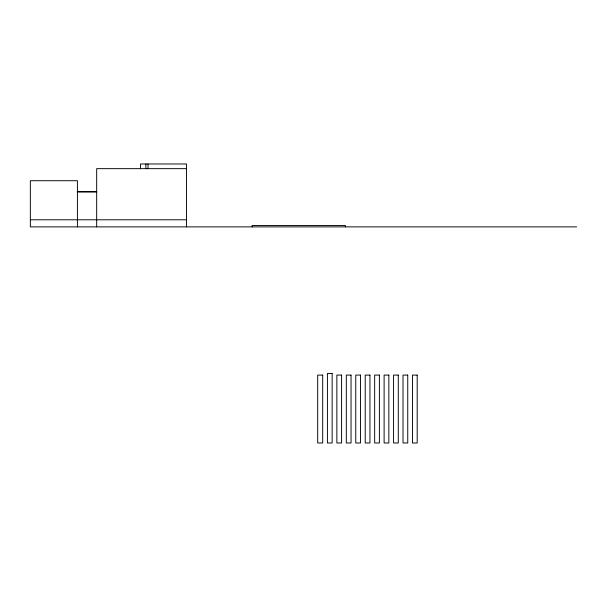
<?xml version="1.0" encoding="UTF-8"?>
<svg xmlns="http://www.w3.org/2000/svg" width="607" height="607" viewBox="0 0 607 607"><rect width="100%" height="100%" fill="white"/><g stroke="black" fill="none" stroke-linecap="round" stroke-linejoin="round"><path stroke-width="0.91" d="M186.524 168.655L96.672 168.655L96.672 226.881M77.415 191.721L96.672 191.721M77.271 191.88L96.672 191.88M30.35 219.787L186.524 219.787M576.65 226.881L30.35 226.881L30.35 180.719L77.415 180.719L77.415 226.881M345.375 226.881L345.375 225.493L252.178 225.493L252.178 226.881M186.524 226.881L186.524 163.973L140.528 163.973L140.528 168.708M148.017 163.973L148.017 168.708M145.877 163.973L145.877 168.708M332.143 373.487L327.416 373.487L327.416 442.989L332.143 442.989L332.143 373.487M322.689 375.088L317.681 375.088L317.681 442.989L322.689 442.989L322.689 375.088M341.589 375.088L336.862 375.088L336.862 442.989L341.589 442.989L341.589 375.088M351.043 375.088L346.316 375.088L346.316 442.989L351.043 442.989L351.043 375.088M360.49 375.088L355.763 375.088L355.763 442.989L360.49 442.989L360.49 375.088M369.944 375.088L365.217 375.088L365.217 442.989L369.944 442.989L369.944 375.088M379.39 375.088L374.663 375.088L374.663 442.989L379.39 442.989L379.39 375.088M388.844 375.088L384.117 375.088L384.117 442.989L388.844 442.989L388.844 375.088M398.291 375.088L393.564 375.088L393.564 442.989L398.291 442.989L398.291 375.088M407.745 375.088L403.018 375.088L403.018 442.989L407.745 442.989L407.745 375.088M417.191 375.088L412.464 375.088L412.464 443.027L417.191 442.989L417.191 375.088"/></g></svg>
